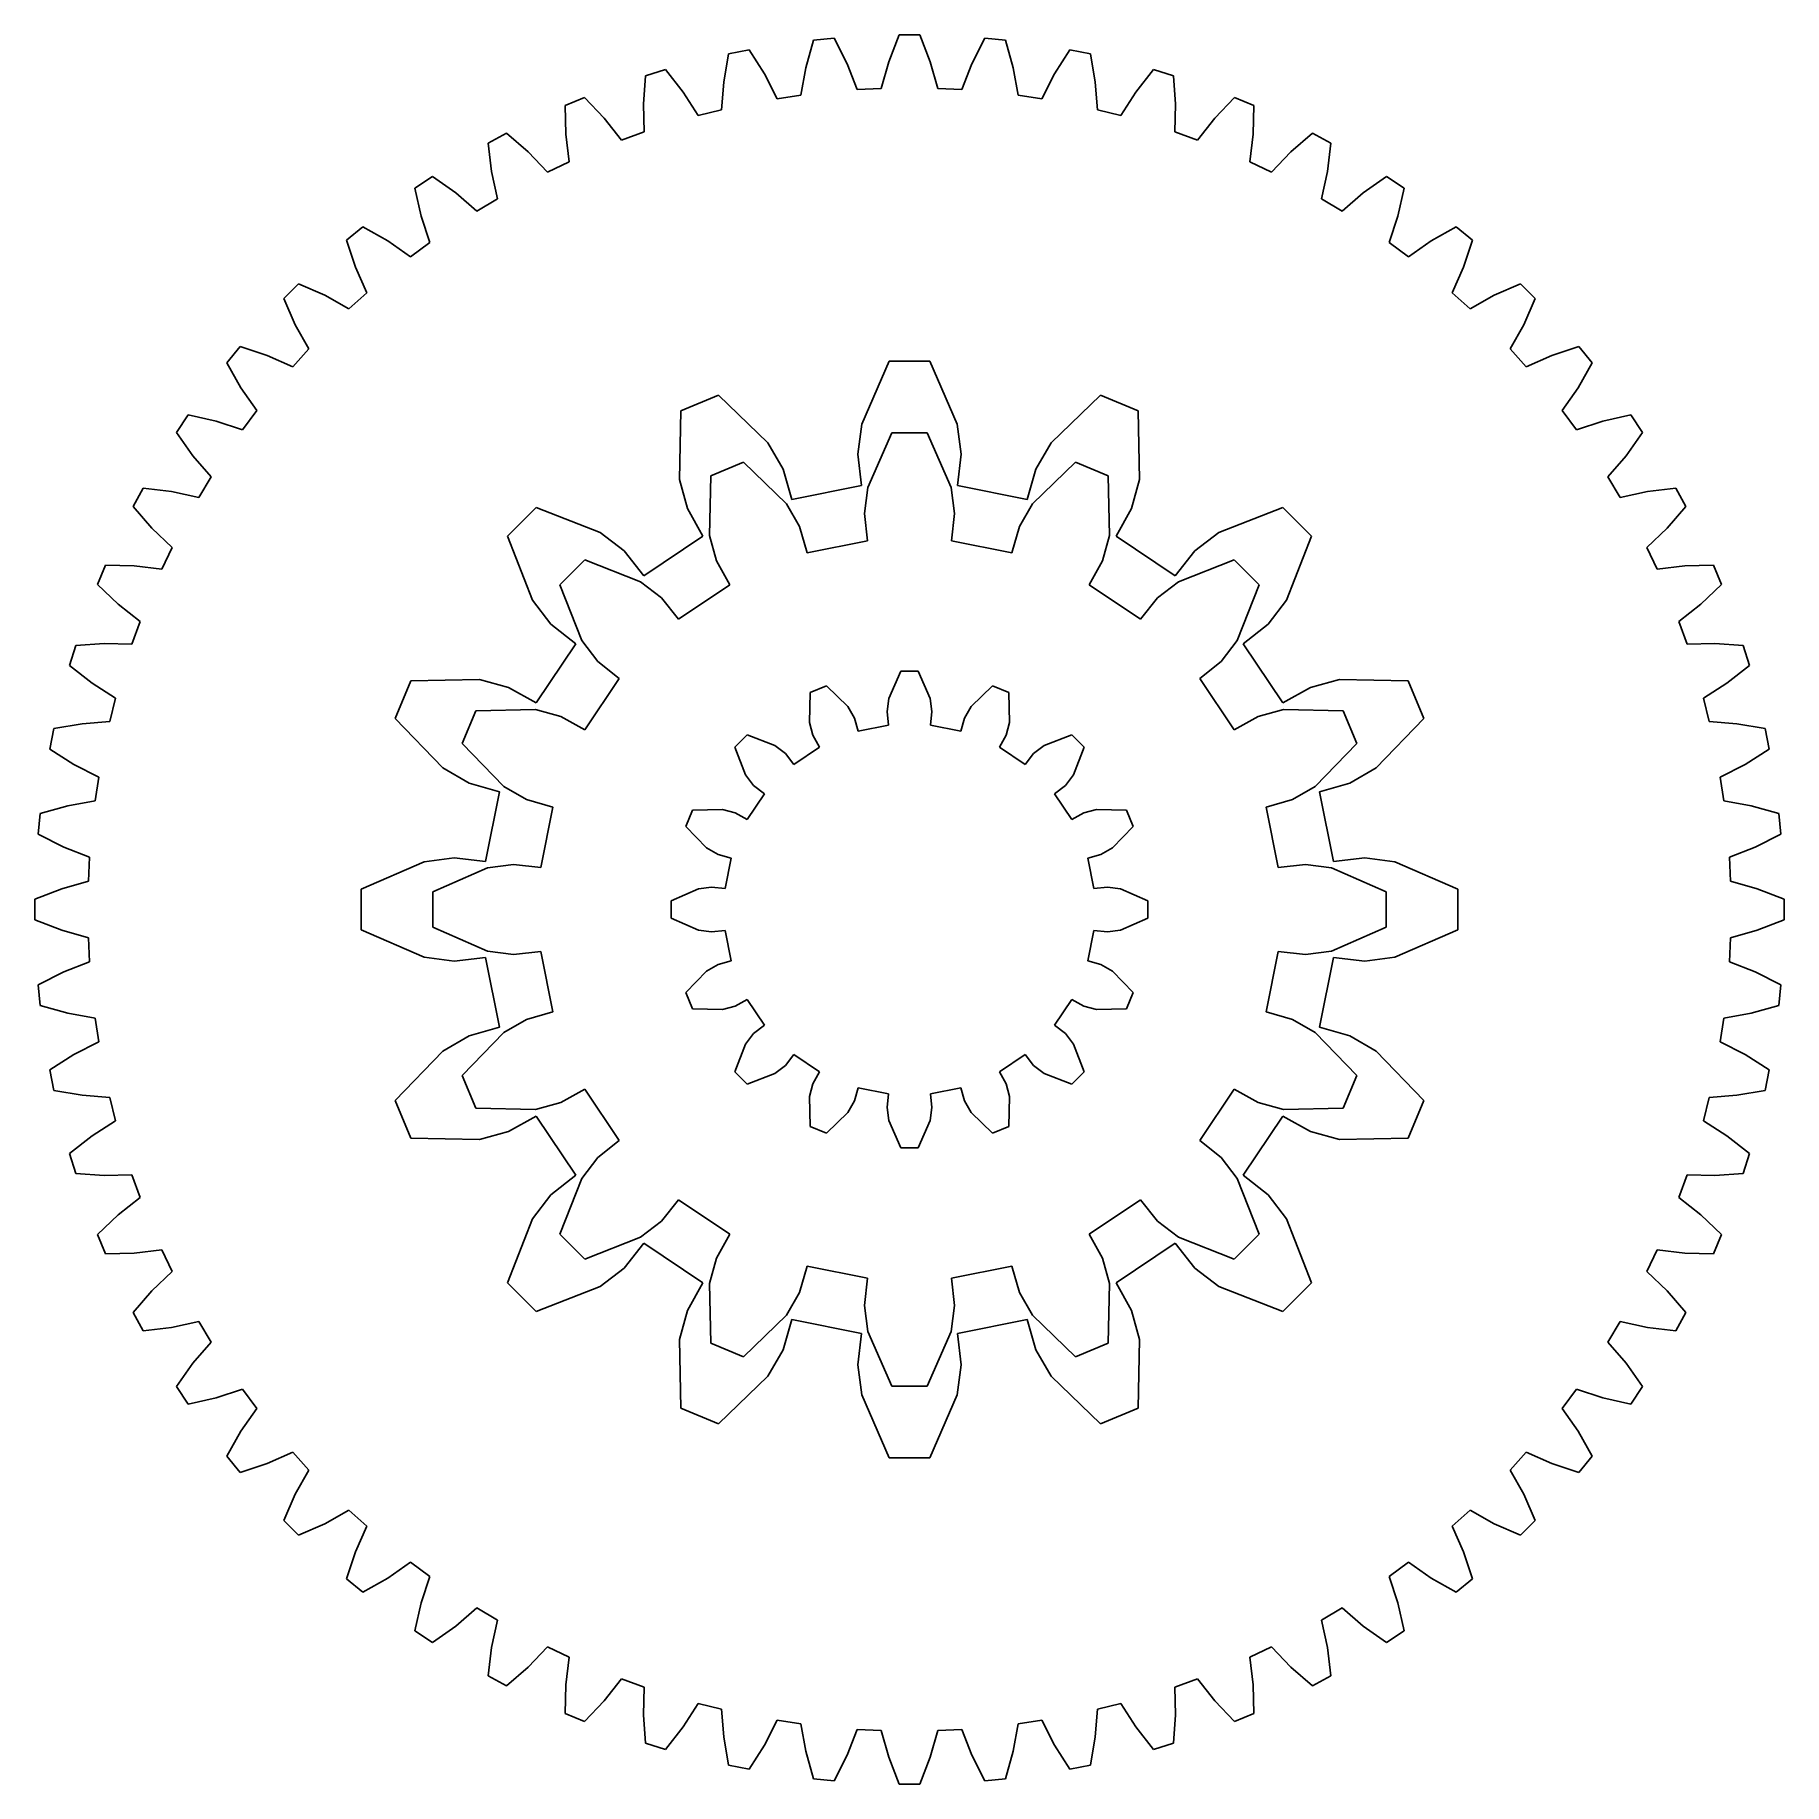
# Model space of a CAD drawing. Header units: metres. Extents: x -29.6 to 29.6, y 267.4 to 326.6.
import ezdxf

# ---------------------------------------------------------------- set-up
doc = ezdxf.new("R2010")
doc.units = ezdxf.units.M

msp = doc.modelspace()

# ---------------------------------------------------------------- linework, layer by layer
at = {"layer": '2', "color": 4}
for p, q in [((-6.130713, 326.004541), (-5.4356, 326.142548)), ((-5.4356, 326.142548), (-4.914618, 325.323821)), ((-3.519029, 325.53069), (-3.258256, 326.465692)), ((-3.258256, 326.465692), (-2.552982, 326.535119)), ((-2.552982, 326.535119), (-2.114691, 325.668979)), ((-0.705556, 325.738123), (-0.354471, 326.64321)), ((-0.354471, 326.64321), (0.354471, 326.64321)), ((0.354471, 326.64321), (0.705556, 325.738123)), ((2.114691, 325.668979), (2.552982, 326.535119)), ((2.552982, 326.535119), (3.258256, 326.465692)), ((3.258256, 326.465692), (3.519029, 325.53069)), ((4.914618, 325.323821), (5.4356, 326.142548)), ((5.4356, 326.142548), (6.130713, 326.004541)), ((-6.298353, 325.048372), (-6.130713, 326.004541)), ((-3.681024, 324.604154), (-3.519029, 325.53069)), ((-2.114691, 325.668979), (-1.775178, 324.791832)), ((-0.95758, 324.83219), (-0.705556, 325.738123)), ((0.705556, 325.738123), (0.95758, 324.83219)), ((1.775178, 324.791832), (2.114691, 325.668979)), ((3.519029, 325.53069), (3.681024, 324.604154)), ((6.130713, 326.004541), (6.298353, 325.048372)), ((-9.017282, 324.295968), (-8.944187, 325.26399)), ((-8.944187, 325.26399), (-8.265724, 325.469448)), ((-8.265724, 325.469448), (-7.667131, 324.705472)), ((-6.368909, 324.110548), (-6.298353, 325.048372)), ((-4.914618, 325.323821), (-4.49072, 324.48421)), ((4.49072, 324.48421), (4.914618, 325.323821)), ((6.298353, 325.048372), (6.368909, 324.110548)), ((7.667131, 324.705472), (8.265724, 325.469448)), ((8.265724, 325.469448), (8.944187, 325.26399)), ((8.944187, 325.26399), (9.017282, 324.295968)), ((-11.6713, 324.251094), (-11.016544, 324.52231)), ((-11.016544, 324.52231), (-10.345984, 323.820705)), ((-7.667131, 324.705472), (-7.1628, 323.911581)), ((-4.49072, 324.48421), (-3.681024, 324.604154)), ((-1.775178, 324.791832), (-0.95758, 324.83219)), ((0.95758, 324.83219), (1.775178, 324.791832)), ((3.681024, 324.604154), (4.49072, 324.48421)), ((7.1628, 323.911581), (7.667131, 324.705472)), ((10.345984, 323.820705), (11.016544, 324.52231)), ((11.016544, 324.52231), (11.6713, 324.251094)), ((-11.649569, 323.280814), (-11.6713, 324.251094)), ((-10.345984, 323.820705), (-9.7663, 323.079872)), ((-8.995551, 323.355603), (-9.017282, 324.295968)), ((-7.1628, 323.911581), (-6.368909, 324.110548)), ((6.368909, 324.110548), (7.1628, 323.911581)), ((9.017282, 324.295968), (8.995551, 323.355603)), ((9.7663, 323.079872), (10.345984, 323.820705)), ((11.6713, 324.251094), (11.649569, 323.280814)), ((-14.286089, 322.976014), (-13.661249, 323.309883)), ((-13.661249, 323.309883), (-12.924931, 322.677423)), ((-11.535551, 322.346941), (-11.649569, 323.280814)), ((-9.7663, 323.079872), (-8.995551, 323.355603)), ((8.995551, 323.355603), (9.7663, 323.079872)), ((11.649569, 323.280814), (11.535551, 322.346941)), ((12.924931, 322.677423), (13.661249, 323.309883)), ((13.661249, 323.309883), (14.286089, 322.976014)), ((-14.169249, 322.012225), (-14.286089, 322.976014)), ((-12.924931, 322.677423), (-12.275538, 321.996985)), ((12.275538, 321.996985), (12.924931, 322.677423)), ((14.286089, 322.976014), (14.169249, 322.012225)), ((-13.964356, 321.094439), (-14.169249, 322.012225)), ((-12.275538, 321.996985), (-11.535551, 322.346941)), ((11.535551, 322.346941), (12.275538, 321.996985)), ((14.169249, 322.012225), (13.964356, 321.094439)), ((-16.763436, 321.450603), (-16.174156, 321.844303)), ((-16.552616, 320.503183), (-16.763436, 321.450603)), ((-16.174156, 321.844303), (-15.379418, 321.286914)), ((15.379418, 321.286914), (16.174156, 321.844303)), ((16.174156, 321.844303), (16.763436, 321.450603)), ((16.763436, 321.450603), (16.552616, 320.503183)), ((-15.379418, 321.286914), (-14.666524, 320.673645)), ((-14.666524, 320.673645), (-13.964356, 321.094439)), ((13.964356, 321.094439), (14.666524, 320.673645)), ((14.666524, 320.673645), (15.379418, 321.286914)), ((-16.258822, 319.609668), (-16.552616, 320.503183)), ((16.552616, 320.503183), (16.258822, 319.609668)), ((-19.079351, 319.689536), (-18.531558, 320.139399)), ((-18.776809, 318.767516), (-19.079351, 319.689536)), ((-18.531558, 320.139399), (-17.68602, 319.662443)), ((-17.68602, 319.662443), (-16.9164, 319.121988)), ((-16.9164, 319.121988), (-16.258822, 319.609668)), ((16.258822, 319.609668), (16.9164, 319.121988)), ((16.9164, 319.121988), (17.68602, 319.662443)), ((17.68602, 319.662443), (18.531558, 320.139399)), ((18.531558, 320.139399), (19.079351, 319.689536)), ((19.079351, 319.689536), (18.776809, 318.767516)), ((-18.396656, 317.907021), (-18.776809, 318.767516)), ((18.776809, 318.767516), (18.396656, 317.907021)), ((-21.21154, 317.710312), (-20.710313, 318.211539)), ((-20.710313, 318.211539), (-19.82216, 317.819814)), ((-19.82216, 317.819814), (-19.003151, 317.357252)), ((-19.003151, 317.357252), (-18.396656, 317.907021)), ((18.396656, 317.907021), (19.003151, 317.357252)), ((19.003151, 317.357252), (19.82216, 317.819814)), ((19.82216, 317.819814), (20.710313, 318.211539)), ((20.710313, 318.211539), (21.21154, 317.710312)), ((-20.819816, 316.822159), (-21.21154, 317.710312)), ((21.21154, 317.710312), (20.819816, 316.822159)), ((-20.357253, 316.00315), (-20.819816, 316.822159)), ((20.819816, 316.822159), (20.357253, 316.00315)), ((-23.1394, 315.531556), (-22.689538, 316.07935)), ((-22.689538, 316.07935), (-21.767518, 315.776808)), ((-20.907022, 315.396654), (-20.357253, 316.00315)), ((20.357253, 316.00315), (20.907022, 315.396654)), ((21.767518, 315.776808), (22.689538, 316.07935)), ((22.689538, 316.07935), (23.1394, 315.531556)), ((-22.662444, 314.686019), (-23.1394, 315.531556)), ((-21.767518, 315.776808), (-20.907022, 315.396654)), ((-1.620238, 313.449885), (-0.687493, 315.582921)), ((-0.687493, 315.582921), (0.687493, 315.582921)), ((0.687493, 315.582921), (1.620238, 313.449885)), ((20.907022, 315.396654), (21.767518, 315.776808)), ((23.1394, 315.531556), (22.662444, 314.686019)), ((-22.121989, 313.916399), (-22.662444, 314.686019)), ((-7.746718, 313.905392), (-6.476153, 314.431454)), ((-6.476153, 314.431454), (-4.798342, 312.817708)), ((4.798342, 312.817708), (6.476153, 314.431454)), ((6.476153, 314.431454), (7.746718, 313.905392)), ((22.662444, 314.686019), (22.121989, 313.916399)), ((-24.844304, 313.174154), (-24.450604, 313.763434)), ((-24.450604, 313.763434), (-23.503184, 313.552614)), ((-22.609669, 313.258821), (-22.121989, 313.916399)), ((-7.791873, 311.577623), (-7.746718, 313.905392)), ((7.746718, 313.905392), (7.791873, 311.577623)), ((22.121989, 313.916399), (22.609669, 313.258821)), ((23.503184, 313.552614), (24.450604, 313.763434)), ((24.450604, 313.763434), (24.844304, 313.174154)), ((-24.286916, 312.379416), (-24.844304, 313.174154)), ((-23.503184, 313.552614), (-22.609669, 313.258821)), ((-1.7526, 312.433321), (-1.620238, 313.449885)), ((-1.408853, 311.30415), (-0.598029, 313.159196)), ((-0.598029, 313.159196), (0.598029, 313.159196)), ((0.598029, 313.159196), (1.408853, 311.30415)), ((1.620238, 313.449885), (1.7526, 312.433321)), ((22.609669, 313.258821), (23.503184, 313.552614)), ((24.844304, 313.174154), (24.286916, 312.379416)), ((-4.798342, 312.817708), (-4.286956, 311.929272)), ((4.286956, 311.929272), (4.798342, 312.817708)), ((-23.673647, 311.666523), (-24.286916, 312.379416)), ((-6.73608, 311.700108), (-5.631462, 312.157872)), ((-5.631462, 312.157872), (-4.172373, 310.754663)), ((-4.286956, 311.929272), (-3.991751, 310.901419)), ((-1.632091, 311.371036), (-1.7526, 312.433321)), ((1.7526, 312.433321), (1.632091, 311.371036)), ((3.991751, 310.901419), (4.286956, 311.929272)), ((4.172373, 310.754663), (5.631462, 312.157872)), ((5.631462, 312.157872), (6.73608, 311.700108)), ((24.286916, 312.379416), (23.673647, 311.666523)), ((-26.309884, 310.661248), (-25.976016, 311.286088)), ((-25.976016, 311.286088), (-25.012227, 311.169248)), ((-24.09444, 310.964354), (-23.673647, 311.666523)), ((-7.525456, 310.58787), (-7.791873, 311.577623)), ((-6.775591, 309.676292), (-6.73608, 311.700108)), ((-3.991751, 310.901419), (-1.632091, 311.371036)), ((-1.524, 310.42023), (-1.408853, 311.30415)), ((1.408853, 311.30415), (1.524, 310.42023)), ((1.632091, 311.371036), (3.991751, 310.901419)), ((6.73608, 311.700108), (6.775591, 309.676292)), ((7.791873, 311.577623), (7.525456, 310.58787)), ((23.673647, 311.666523), (24.09444, 310.964354)), ((25.012227, 311.169248), (25.976016, 311.286088)), ((25.976016, 311.286088), (26.309884, 310.661248)), ((-25.677424, 309.92493), (-26.309884, 310.661248)), ((-25.012227, 311.169248), (-24.09444, 310.964354)), ((-4.172373, 310.754663), (-3.727591, 309.981939)), ((3.727591, 309.981939), (4.172373, 310.754663)), ((24.09444, 310.964354), (25.012227, 311.169248)), ((26.309884, 310.661248), (25.677424, 309.92493)), ((-13.626253, 309.653996), (-12.653998, 310.626252)), ((-12.653998, 310.626252), (-10.486249, 309.777328)), ((-7.007296, 309.652585), (-7.525456, 310.58787)), ((-1.419013, 309.496516), (-1.524, 310.42023)), ((1.524, 310.42023), (1.419013, 309.496516)), ((7.525456, 310.58787), (7.007296, 309.652585)), ((10.486249, 309.777328), (12.653998, 310.626252)), ((12.653998, 310.626252), (13.626253, 309.653996)), ((-24.996987, 309.275536), (-25.677424, 309.92493)), ((-12.777329, 307.486248), (-13.626253, 309.653996)), ((-10.486249, 309.777328), (-9.673731, 309.152488)), ((-9.007687, 308.315699), (-7.007296, 309.652585)), ((-6.543887, 308.815514), (-6.775591, 309.676292)), ((-3.727591, 309.981939), (-3.471051, 309.088423)), ((-3.471051, 309.088423), (-1.419013, 309.496516)), ((1.419013, 309.496516), (3.471051, 309.088423)), ((3.471051, 309.088423), (3.727591, 309.981939)), ((6.775591, 309.676292), (6.543887, 308.815514)), ((7.007296, 309.652585), (9.007687, 308.315699)), ((9.673731, 309.152488), (10.486249, 309.777328)), ((13.626253, 309.653996), (12.777329, 307.486248)), ((25.677424, 309.92493), (24.996987, 309.275536)), ((-25.346942, 308.53555), (-24.996987, 309.275536)), ((-9.673731, 309.152488), (-9.007687, 308.315699)), ((9.007687, 308.315699), (9.673731, 309.152488)), ((24.996987, 309.275536), (25.346942, 308.53555)), ((-27.522311, 308.016543), (-27.251096, 308.671299)), ((-27.251096, 308.671299), (-26.280816, 308.649568)), ((-26.280816, 308.649568), (-25.346942, 308.53555)), ((-11.8491, 308.003561), (-11.003562, 308.849099)), ((-11.003562, 308.849099), (-9.118318, 308.110805)), ((-6.093178, 308.00215), (-6.543887, 308.815514)), ((6.543887, 308.815514), (6.093178, 308.00215)), ((9.118318, 308.110805), (11.003562, 308.849099)), ((11.003562, 308.849099), (11.8491, 308.003561)), ((25.346942, 308.53555), (26.280816, 308.649568)), ((26.280816, 308.649568), (27.251096, 308.671299)), ((27.251096, 308.671299), (27.522311, 308.016543)), ((-26.820707, 307.345983), (-27.522311, 308.016543)), ((-11.110807, 306.118316), (-11.8491, 308.003561)), ((-9.118318, 308.110805), (-8.411916, 307.567245)), ((-7.832796, 306.839676), (-6.093178, 308.00215)), ((6.093178, 308.00215), (7.832796, 306.839676)), ((8.411916, 307.567245), (9.118318, 308.110805)), ((11.8491, 308.003561), (11.110807, 306.118316)), ((27.522311, 308.016543), (26.820707, 307.345983)), ((-26.079873, 306.766299), (-26.820707, 307.345983)), ((-12.152489, 306.67373), (-12.777329, 307.486248)), ((-8.411916, 307.567245), (-7.832796, 306.839676)), ((7.832796, 306.839676), (8.411916, 307.567245)), ((12.777329, 307.486248), (12.152489, 306.67373)), ((26.820707, 307.345983), (26.079873, 306.766299)), ((-26.355604, 305.99555), (-26.079873, 306.766299)), ((-11.3157, 306.007685), (-12.152489, 306.67373)), ((12.152489, 306.67373), (11.3157, 306.007685)), ((26.079873, 306.766299), (26.355604, 305.99555)), ((-28.469449, 305.265723), (-28.263991, 305.944185)), ((-28.263991, 305.944185), (-27.295969, 306.017281)), ((-27.295969, 306.017281), (-26.355604, 305.99555)), ((-12.652587, 304.007294), (-11.3157, 306.007685)), ((-10.567247, 305.411914), (-11.110807, 306.118316)), ((11.110807, 306.118316), (10.567247, 305.411914)), ((11.3157, 306.007685), (12.652587, 304.007294)), ((26.355604, 305.99555), (27.295969, 306.017281)), ((27.295969, 306.017281), (28.263991, 305.944185)), ((28.263991, 305.944185), (28.469449, 305.265723)), ((-9.839678, 304.832794), (-10.567247, 305.411914)), ((10.567247, 305.411914), (9.839678, 304.832794)), ((-27.705473, 304.66713), (-28.469449, 305.265723)), ((-17.431456, 303.476152), (-16.905393, 304.746716)), ((-16.905393, 304.746716), (-14.577624, 304.791872)), ((-14.577624, 304.791872), (-13.587871, 304.525454)), ((-11.002151, 303.093176), (-9.839678, 304.832794)), ((-0.704427, 304.152074), (-0.298873, 305.079456)), ((-0.298873, 305.079456), (0.298873, 305.079456)), ((0.298873, 305.079456), (0.704427, 304.152074)), ((9.839678, 304.832794), (11.002151, 303.093176)), ((13.587871, 304.525454), (14.577624, 304.791872)), ((14.577624, 304.791872), (16.905393, 304.746716)), ((16.905393, 304.746716), (17.431456, 303.476152)), ((28.469449, 305.265723), (27.705473, 304.66713)), ((-26.911582, 304.162799), (-27.705473, 304.66713)), ((-27.110549, 303.368908), (-26.911582, 304.162799)), ((-13.587871, 304.525454), (-12.652587, 304.007294)), ((-3.387796, 303.338145), (-3.36804, 304.350194)), ((-3.36804, 304.350194), (-2.815731, 304.578794)), ((-2.815731, 304.578794), (-2.086187, 303.87719)), ((-0.762, 303.710114), (-0.704427, 304.152074)), ((0.704427, 304.152074), (0.762, 303.710114)), ((2.086187, 303.87719), (2.815731, 304.578794)), ((2.815731, 304.578794), (3.36804, 304.350194)), ((3.36804, 304.350194), (3.387796, 303.338145)), ((12.652587, 304.007294), (13.587871, 304.525454)), ((27.705473, 304.66713), (26.911582, 304.162799)), ((26.911582, 304.162799), (27.110549, 303.368908)), ((-15.157873, 302.631461), (-14.700109, 303.736079)), ((-14.700109, 303.736079), (-12.676293, 303.77559)), ((-12.676293, 303.77559), (-11.815516, 303.543885)), ((-2.086187, 303.87719), (-1.863796, 303.49111)), ((-0.709507, 303.248116), (-0.762, 303.710114)), ((0.762, 303.710114), (0.709507, 303.248116)), ((1.863796, 303.49111), (2.086187, 303.87719)), ((11.815516, 303.543885), (12.676293, 303.77559)), ((12.676293, 303.77559), (14.700109, 303.736079)), ((14.700109, 303.736079), (15.157873, 302.631461)), ((-29.142549, 302.435599), (-29.004542, 303.130712)), ((-29.004542, 303.130712), (-28.048373, 303.298352)), ((-28.048373, 303.298352), (-27.110549, 303.368908)), ((-15.817709, 301.798341), (-17.431456, 303.476152)), ((-11.815516, 303.543885), (-11.002151, 303.093176)), ((-3.271802, 302.907756), (-3.387796, 303.338145)), ((-1.863796, 303.49111), (-1.735667, 303.04407)), ((-1.735667, 303.04407), (-0.709507, 303.248116)), ((0.709507, 303.248116), (1.735667, 303.04407)), ((1.735667, 303.04407), (1.863796, 303.49111)), ((3.387796, 303.338145), (3.271802, 302.907756)), ((11.002151, 303.093176), (11.815516, 303.543885)), ((17.431456, 303.476152), (15.817709, 301.798341)), ((27.110549, 303.368908), (28.048373, 303.298352)), ((28.048373, 303.298352), (29.004542, 303.130712)), ((29.004542, 303.130712), (29.142549, 302.435599)), ((-28.323822, 301.914616), (-29.142549, 302.435599)), ((-13.754664, 301.172372), (-15.157873, 302.631461)), ((-5.924409, 302.501639), (-5.50164, 302.924408)), ((-5.555544, 301.559299), (-5.924409, 302.501639)), ((-5.50164, 302.924408), (-4.5593, 302.555543)), ((-4.5593, 302.555543), (-4.205958, 302.283763)), ((-3.916398, 301.919979), (-3.046589, 302.501074)), ((-3.046589, 302.501074), (-3.271802, 302.907756)), ((3.271802, 302.907756), (3.046589, 302.501074)), ((3.046589, 302.501074), (3.916398, 301.919979)), ((4.205958, 302.283763), (4.5593, 302.555543)), ((4.5593, 302.555543), (5.50164, 302.924408)), ((5.50164, 302.924408), (5.924409, 302.501639)), ((5.924409, 302.501639), (5.555544, 301.559299)), ((15.157873, 302.631461), (13.754664, 301.172372)), ((29.142549, 302.435599), (28.323822, 301.914616)), ((-27.484211, 301.490719), (-28.323822, 301.914616)), ((-14.929273, 301.286954), (-15.817709, 301.798341)), ((-4.205958, 302.283763), (-3.916398, 301.919979)), ((3.916398, 301.919979), (4.205958, 302.283763)), ((15.817709, 301.798341), (14.929273, 301.286954)), ((28.323822, 301.914616), (27.484211, 301.490719)), ((-27.604156, 300.681023), (-27.484211, 301.490719)), ((-13.90142, 300.99175), (-14.929273, 301.286954)), ((-5.283764, 301.205956), (-5.555544, 301.559299)), ((-4.91998, 300.916396), (-5.283764, 301.205956)), ((5.283764, 301.205956), (4.91998, 300.916396)), ((5.555544, 301.559299), (5.283764, 301.205956)), ((14.929273, 301.286954), (13.90142, 300.99175)), ((27.484211, 301.490719), (27.604156, 300.681023)), ((-28.530691, 300.519028), (-27.604156, 300.681023)), ((-14.371038, 298.63209), (-13.90142, 300.99175)), ((-12.98194, 300.72759), (-13.754664, 301.172372)), ((-12.088424, 300.47105), (-12.98194, 300.72759)), ((-5.501076, 300.046588), (-4.91998, 300.916396)), ((4.91998, 300.916396), (5.501076, 300.046588)), ((12.98194, 300.72759), (12.088424, 300.47105)), ((13.754664, 301.172372), (12.98194, 300.72759)), ((13.90142, 300.99175), (14.371038, 298.63209)), ((27.604156, 300.681023), (28.530691, 300.519028)), ((-29.53512, 299.552981), (-29.465693, 300.258254)), ((-29.465693, 300.258254), (-28.530691, 300.519028)), ((-12.496518, 298.419012), (-12.088424, 300.47105)), ((-7.578796, 299.81573), (-7.350196, 300.368039)), ((-7.350196, 300.368039), (-6.338147, 300.387794)), ((-6.338147, 300.387794), (-5.907758, 300.271801)), ((-5.907758, 300.271801), (-5.501076, 300.046588)), ((5.501076, 300.046588), (5.907758, 300.271801)), ((5.907758, 300.271801), (6.338147, 300.387794)), ((6.338147, 300.387794), (7.350196, 300.368039)), ((7.350196, 300.368039), (7.578796, 299.81573)), ((12.088424, 300.47105), (12.496518, 298.419012)), ((28.530691, 300.519028), (29.465693, 300.258254)), ((29.465693, 300.258254), (29.53512, 299.552981)), ((-28.66898, 299.11469), (-29.53512, 299.552981)), ((-6.877191, 299.086185), (-7.578796, 299.81573)), ((7.578796, 299.81573), (6.877191, 299.086185)), ((29.53512, 299.552981), (28.66898, 299.11469)), ((-27.791833, 298.775176), (-28.66898, 299.11469)), ((-6.491111, 298.863794), (-6.877191, 299.086185)), ((-6.044071, 298.735665), (-6.491111, 298.863794)), ((6.491111, 298.863794), (6.044071, 298.735665)), ((6.877191, 299.086185), (6.491111, 298.863794)), ((28.66898, 299.11469), (27.791833, 298.775176)), ((-27.832191, 297.957579), (-27.791833, 298.775176)), ((-18.582922, 297.687492), (-16.449887, 298.620236)), ((-16.449887, 298.620236), (-15.433322, 298.752599)), ((-16.159198, 297.598028), (-14.304151, 298.408852)), ((-15.433322, 298.752599), (-14.371038, 298.63209)), ((-14.304151, 298.408852), (-13.420231, 298.523999)), ((-13.420231, 298.523999), (-12.496518, 298.419012)), ((-6.248118, 297.709505), (-6.044071, 298.735665)), ((6.044071, 298.735665), (6.248118, 297.709505)), ((12.496518, 298.419012), (13.420231, 298.523999)), ((12.496518, 298.419012), (12.496518, 298.419012)), ((13.420231, 298.523999), (14.304151, 298.408852)), ((14.304151, 298.408852), (16.159198, 297.598028)), ((14.371038, 298.63209), (15.433322, 298.752599)), ((14.371038, 298.63209), (14.371038, 298.63209)), ((15.433322, 298.752599), (16.449887, 298.620236)), ((16.449887, 298.620236), (18.582922, 297.687492)), ((27.791833, 298.775176), (27.832191, 297.957579)), ((-29.643211, 297.35447), (-28.738124, 297.705554)), ((-28.738124, 297.705554), (-27.832191, 297.957579)), ((-18.582922, 296.312505), (-18.582922, 297.687492)), ((-8.079458, 297.298872), (-7.152076, 297.704425)), ((-7.152076, 297.704425), (-6.710116, 297.761999)), ((-6.710116, 297.761999), (-6.248118, 297.709505)), ((6.248118, 297.709505), (6.710116, 297.761999)), ((6.248118, 297.709505), (6.248118, 297.709505)), ((6.710116, 297.761999), (7.152076, 297.704425)), ((7.152076, 297.704425), (8.079458, 297.298872)), ((18.582922, 297.687492), (18.582922, 296.312505)), ((27.832191, 297.957579), (28.738124, 297.705554)), ((27.832191, 297.957579), (27.832191, 297.957579)), ((28.738124, 297.705554), (29.643211, 297.35447)), ((-29.643211, 296.645528), (-29.643211, 297.35447)), ((-16.159198, 296.40197), (-16.159198, 297.598028)), ((-8.079458, 296.701125), (-8.079458, 297.298872)), ((8.079458, 297.298872), (8.079458, 296.701125)), ((16.159198, 297.598028), (16.159198, 296.40197)), ((29.643211, 297.35447), (29.643211, 296.645528)), ((-28.738124, 296.294443), (-29.643211, 296.645528)), ((-7.152076, 296.295572), (-8.079458, 296.701125)), ((8.079458, 296.701125), (7.152076, 296.295572)), ((29.643211, 296.645528), (28.738124, 296.294443)), ((-27.832191, 296.042419), (-28.738124, 296.294443)), ((-27.791833, 295.224821), (-27.832191, 296.042419)), ((-16.449887, 295.379761), (-18.582922, 296.312505)), ((-14.304151, 295.591145), (-16.159198, 296.40197)), ((-6.710116, 296.237999), (-7.152076, 296.295572)), ((-6.248118, 296.290492), (-6.710116, 296.237999)), ((-6.044071, 295.264332), (-6.248118, 296.290492)), ((6.248118, 296.290492), (6.044071, 295.264332)), ((6.710116, 296.237999), (6.248118, 296.290492)), ((7.152076, 296.295572), (6.710116, 296.237999)), ((16.159198, 296.40197), (14.304151, 295.591145)), ((18.582922, 296.312505), (16.449887, 295.379761)), ((27.832191, 296.042419), (27.791833, 295.224821)), ((28.738124, 296.294443), (27.832191, 296.042419)), ((-15.433322, 295.247399), (-16.449887, 295.379761)), ((-14.371038, 295.367908), (-15.433322, 295.247399)), ((-13.90142, 293.008248), (-14.371038, 295.367908)), ((-13.420231, 295.475999), (-14.304151, 295.591145)), ((-12.496518, 295.580985), (-13.420231, 295.475999)), ((-12.088424, 293.528948), (-12.496518, 295.580985)), ((-6.491111, 295.136203), (-6.044071, 295.264332)), ((6.044071, 295.264332), (6.491111, 295.136203)), ((12.496518, 295.580985), (12.088424, 293.528948)), ((13.420231, 295.475999), (12.496518, 295.580985)), ((14.304151, 295.591145), (13.420231, 295.475999)), ((14.371038, 295.367908), (13.90142, 293.008248)), ((15.433322, 295.247399), (14.371038, 295.367908)), ((16.449887, 295.379761), (15.433322, 295.247399)), ((-29.53512, 294.447016), (-28.66898, 294.885308)), ((-28.66898, 294.885308), (-27.791833, 295.224821)), ((-7.578796, 294.184268), (-6.877191, 294.913812)), ((-6.877191, 294.913812), (-6.491111, 295.136203)), ((6.491111, 295.136203), (6.877191, 294.913812)), ((6.877191, 294.913812), (7.578796, 294.184268)), ((27.791833, 295.224821), (28.66898, 294.885308)), ((28.66898, 294.885308), (29.53512, 294.447016)), ((-29.465693, 293.741743), (-29.53512, 294.447016)), ((-7.350196, 293.631959), (-7.578796, 294.184268)), ((7.578796, 294.184268), (7.350196, 293.631959)), ((29.53512, 294.447016), (29.465693, 293.741743)), ((-28.530691, 293.48097), (-29.465693, 293.741743)), ((-27.604156, 293.318974), (-28.530691, 293.48097)), ((-12.98194, 293.272408), (-12.088424, 293.528948)), ((-6.338147, 293.612203), (-7.350196, 293.631959)), ((-5.907758, 293.728196), (-6.338147, 293.612203)), ((-5.501076, 293.95341), (-5.907758, 293.728196)), ((-4.91998, 293.083601), (-5.501076, 293.95341)), ((5.501076, 293.95341), (4.91998, 293.083601)), ((5.907758, 293.728196), (5.501076, 293.95341)), ((6.338147, 293.612203), (5.907758, 293.728196)), ((7.350196, 293.631959), (6.338147, 293.612203)), ((12.088424, 293.528948), (12.98194, 293.272408)), ((28.530691, 293.48097), (27.604156, 293.318974)), ((29.465693, 293.741743), (28.530691, 293.48097)), ((-27.484211, 292.509279), (-27.604156, 293.318974)), ((-14.929273, 292.713043), (-13.90142, 293.008248)), ((-13.754664, 292.827625), (-12.98194, 293.272408)), ((-5.283764, 292.794041), (-4.91998, 293.083601)), ((4.91998, 293.083601), (5.283764, 292.794041)), ((12.98194, 293.272408), (13.754664, 292.827625)), ((13.90142, 293.008248), (14.929273, 292.713043)), ((27.604156, 293.318974), (27.484211, 292.509279)), ((-28.323822, 292.085381), (-27.484211, 292.509279)), ((-15.817709, 292.201656), (-14.929273, 292.713043)), ((-15.157873, 291.368536), (-13.754664, 292.827625)), ((-5.924409, 291.498359), (-5.555544, 292.440699)), ((-5.555544, 292.440699), (-5.283764, 292.794041)), ((5.283764, 292.794041), (5.555544, 292.440699)), ((5.555544, 292.440699), (5.924409, 291.498359)), ((13.754664, 292.827625), (15.157873, 291.368536)), ((14.929273, 292.713043), (15.817709, 292.201656)), ((27.484211, 292.509279), (28.323822, 292.085381)), ((-29.142549, 291.564399), (-28.323822, 292.085381)), ((-17.431456, 290.523845), (-15.817709, 292.201656)), ((-4.205958, 291.716234), (-4.5593, 291.444454)), ((-3.916398, 292.080019), (-4.205958, 291.716234)), ((-3.046589, 291.498923), (-3.916398, 292.080019)), ((3.916398, 292.080019), (3.046589, 291.498923)), ((4.205958, 291.716234), (3.916398, 292.080019)), ((4.5593, 291.444454), (4.205958, 291.716234)), ((15.817709, 292.201656), (17.431456, 290.523845)), ((28.323822, 292.085381), (29.142549, 291.564399)), ((-29.004542, 290.869285), (-29.142549, 291.564399)), ((-14.700109, 290.263919), (-15.157873, 291.368536)), ((-5.50164, 291.07559), (-5.924409, 291.498359)), ((-4.5593, 291.444454), (-5.50164, 291.07559)), ((-3.271802, 291.092241), (-3.046589, 291.498923)), ((3.046589, 291.498923), (3.271802, 291.092241)), ((5.50164, 291.07559), (4.5593, 291.444454)), ((5.924409, 291.498359), (5.50164, 291.07559)), ((15.157873, 291.368536), (14.700109, 290.263919)), ((29.142549, 291.564399), (29.004542, 290.869285)), ((-28.048373, 290.701645), (-29.004542, 290.869285)), ((-27.110549, 290.63109), (-28.048373, 290.701645)), ((-26.911582, 289.837199), (-27.110549, 290.63109)), ((-16.905393, 289.253281), (-17.431456, 290.523845)), ((-11.002151, 290.906821), (-11.815516, 290.456112)), ((-9.839678, 289.167203), (-11.002151, 290.906821)), ((-3.387796, 290.661852), (-3.271802, 291.092241)), ((-3.36804, 289.649803), (-3.387796, 290.661852)), ((-1.863796, 290.508888), (-2.086187, 290.122808)), ((-1.735667, 290.955928), (-1.863796, 290.508888)), ((-0.709507, 290.751881), (-1.735667, 290.955928)), ((-0.762, 290.289883), (-0.709507, 290.751881)), ((1.735667, 290.955928), (0.709507, 290.751881)), ((0.709507, 290.751881), (0.762, 290.289883)), ((1.863796, 290.508888), (1.735667, 290.955928)), ((2.086187, 290.122808), (1.863796, 290.508888)), ((3.271802, 291.092241), (3.387796, 290.661852)), ((3.387796, 290.661852), (3.36804, 289.649803)), ((11.002151, 290.906821), (9.839678, 289.167203)), ((11.815516, 290.456112), (11.002151, 290.906821)), ((17.431456, 290.523845), (16.905393, 289.253281)), ((27.110549, 290.63109), (26.911582, 289.837199)), ((28.048373, 290.701645), (27.110549, 290.63109)), ((29.004542, 290.869285), (28.048373, 290.701645)), ((-12.676293, 290.224408), (-14.700109, 290.263919)), ((-12.652587, 289.992703), (-13.587871, 289.474543)), ((-11.815516, 290.456112), (-12.676293, 290.224408)), ((-11.3157, 287.992312), (-12.652587, 289.992703)), ((-2.086187, 290.122808), (-2.815731, 289.421203)), ((-0.704427, 289.847923), (-0.762, 290.289883)), ((0.762, 290.289883), (0.704427, 289.847923)), ((2.815731, 289.421203), (2.086187, 290.122808)), ((12.652587, 289.992703), (11.3157, 287.992312)), ((12.676293, 290.224408), (11.815516, 290.456112)), ((13.587871, 289.474543), (12.652587, 289.992703)), ((14.700109, 290.263919), (12.676293, 290.224408)), ((-28.469449, 288.734274), (-27.705473, 289.332868)), ((-27.705473, 289.332868), (-26.911582, 289.837199)), ((-13.587871, 289.474543), (-14.577624, 289.208125)), ((-2.815731, 289.421203), (-3.36804, 289.649803)), ((-0.298873, 288.920541), (-0.704427, 289.847923)), ((0.704427, 289.847923), (0.298873, 288.920541)), ((3.36804, 289.649803), (2.815731, 289.421203)), ((14.577624, 289.208125), (13.587871, 289.474543)), ((26.911582, 289.837199), (27.705473, 289.332868)), ((27.705473, 289.332868), (28.469449, 288.734274)), ((-28.263991, 288.055812), (-28.469449, 288.734274)), ((-14.577624, 289.208125), (-16.905393, 289.253281)), ((-10.567247, 288.588083), (-9.839678, 289.167203)), ((0.298873, 288.920541), (-0.298873, 288.920541)), ((9.839678, 289.167203), (10.567247, 288.588083)), ((16.905393, 289.253281), (14.577624, 289.208125)), ((28.469449, 288.734274), (28.263991, 288.055812)), ((-11.110807, 287.881681), (-10.567247, 288.588083)), ((10.567247, 288.588083), (11.110807, 287.881681)), ((-27.295969, 287.982716), (-28.263991, 288.055812)), ((-26.355604, 288.004448), (-27.295969, 287.982716)), ((-26.079873, 287.233699), (-26.355604, 288.004448)), ((-12.152489, 287.326268), (-11.3157, 287.992312)), ((-11.8491, 285.996436), (-11.110807, 287.881681)), ((11.110807, 287.881681), (11.8491, 285.996436)), ((11.3157, 287.992312), (12.152489, 287.326268)), ((26.355604, 288.004448), (26.079873, 287.233699)), ((27.295969, 287.982716), (26.355604, 288.004448)), ((28.263991, 288.055812), (27.295969, 287.982716)), ((-26.820707, 286.654014), (-26.079873, 287.233699)), ((-12.777329, 286.51375), (-12.152489, 287.326268)), ((-7.832796, 287.160321), (-8.411916, 286.432752)), ((-6.093178, 285.997848), (-7.832796, 287.160321)), ((7.832796, 287.160321), (6.093178, 285.997848)), ((8.411916, 286.432752), (7.832796, 287.160321)), ((12.152489, 287.326268), (12.777329, 286.51375)), ((26.079873, 287.233699), (26.820707, 286.654014)), ((-27.522311, 285.983454), (-26.820707, 286.654014)), ((-13.626253, 284.346001), (-12.777329, 286.51375)), ((-8.411916, 286.432752), (-9.118318, 285.889192)), ((9.118318, 285.889192), (8.411916, 286.432752)), ((12.777329, 286.51375), (13.626253, 284.346001)), ((26.820707, 286.654014), (27.522311, 285.983454)), ((-27.251096, 285.328699), (-27.522311, 285.983454)), ((-11.003562, 285.150899), (-11.8491, 285.996436)), ((-9.118318, 285.889192), (-11.003562, 285.150899)), ((-6.543887, 285.184483), (-6.093178, 285.997848)), ((6.093178, 285.997848), (6.543887, 285.184483)), ((11.003562, 285.150899), (9.118318, 285.889192)), ((11.8491, 285.996436), (11.003562, 285.150899)), ((27.522311, 285.983454), (27.251096, 285.328699)), ((-26.280816, 285.35043), (-27.251096, 285.328699)), ((-25.346942, 285.464448), (-26.280816, 285.35043)), ((-24.996987, 284.724461), (-25.346942, 285.464448)), ((-9.007687, 285.684299), (-9.673731, 284.84751)), ((-7.007296, 284.347412), (-9.007687, 285.684299)), ((-6.775591, 284.323705), (-6.543887, 285.184483)), ((6.543887, 285.184483), (6.775591, 284.323705)), ((9.007687, 285.684299), (7.007296, 284.347412)), ((9.673731, 284.84751), (9.007687, 285.684299)), ((25.346942, 285.464448), (24.996987, 284.724461)), ((26.280816, 285.35043), (25.346942, 285.464448)), ((27.251096, 285.328699), (26.280816, 285.35043)), ((-25.677424, 284.075068), (-24.996987, 284.724461)), ((-9.673731, 284.84751), (-10.486249, 284.22267)), ((-3.471051, 284.911574), (-3.727591, 284.018059)), ((-1.419013, 284.503481), (-3.471051, 284.911574)), ((3.471051, 284.911574), (1.419013, 284.503481)), ((3.727591, 284.018059), (3.471051, 284.911574)), ((10.486249, 284.22267), (9.673731, 284.84751)), ((24.996987, 284.724461), (25.677424, 284.075068)), ((-26.309884, 283.33875), (-25.677424, 284.075068)), ((-12.653998, 283.373745), (-13.626253, 284.346001)), ((-10.486249, 284.22267), (-12.653998, 283.373745)), ((-7.525456, 283.412128), (-7.007296, 284.347412)), ((-6.73608, 282.29989), (-6.775591, 284.323705)), ((-3.727591, 284.018059), (-4.172373, 283.245334)), ((-1.524, 283.579768), (-1.419013, 284.503481)), ((1.419013, 284.503481), (1.524, 283.579768)), ((4.172373, 283.245334), (3.727591, 284.018059)), ((6.775591, 284.323705), (6.73608, 282.29989)), ((7.007296, 284.347412), (7.525456, 283.412128)), ((12.653998, 283.373745), (10.486249, 284.22267)), ((13.626253, 284.346001), (12.653998, 283.373745)), ((25.677424, 284.075068), (26.309884, 283.33875)), ((-7.791873, 282.422374), (-7.525456, 283.412128)), ((-1.408853, 282.695848), (-1.524, 283.579768)), ((1.524, 283.579768), (1.408853, 282.695848)), ((7.525456, 283.412128), (7.791873, 282.422374)), ((-25.976016, 282.71391), (-26.309884, 283.33875)), ((-25.012227, 282.83075), (-25.976016, 282.71391)), ((-24.09444, 283.035643), (-25.012227, 282.83075)), ((-23.673647, 282.333474), (-24.09444, 283.035643)), ((-4.172373, 283.245334), (-5.631462, 281.842125)), ((-3.991751, 283.098579), (-4.286956, 282.070725)), ((-1.632091, 282.628961), (-3.991751, 283.098579)), ((3.991751, 283.098579), (1.632091, 282.628961)), ((4.286956, 282.070725), (3.991751, 283.098579)), ((5.631462, 281.842125), (4.172373, 283.245334)), ((24.09444, 283.035643), (23.673647, 282.333474)), ((25.012227, 282.83075), (24.09444, 283.035643)), ((25.976016, 282.71391), (25.012227, 282.83075)), ((26.309884, 283.33875), (25.976016, 282.71391)), ((-24.286916, 281.620581), (-23.673647, 282.333474)), ((-7.746718, 280.094605), (-7.791873, 282.422374)), ((-5.631462, 281.842125), (-6.73608, 282.29989)), ((-1.7526, 281.566676), (-1.632091, 282.628961)), ((-0.598029, 280.840801), (-1.408853, 282.695848)), ((1.408853, 282.695848), (0.598029, 280.840801)), ((1.632091, 282.628961), (1.7526, 281.566676)), ((6.73608, 282.29989), (5.631462, 281.842125)), ((7.791873, 282.422374), (7.746718, 280.094605)), ((23.673647, 282.333474), (24.286916, 281.620581)), ((-24.844304, 280.825843), (-24.286916, 281.620581)), ((-4.286956, 282.070725), (-4.798342, 281.18229)), ((4.798342, 281.18229), (4.286956, 282.070725)), ((24.286916, 281.620581), (24.844304, 280.825843)), ((-4.798342, 281.18229), (-6.476153, 279.568543)), ((-1.620238, 280.550112), (-1.7526, 281.566676)), ((1.7526, 281.566676), (1.620238, 280.550112)), ((6.476153, 279.568543), (4.798342, 281.18229)), ((-24.450604, 280.236563), (-24.844304, 280.825843)), ((-23.503184, 280.447383), (-24.450604, 280.236563)), ((-22.609669, 280.741176), (-23.503184, 280.447383)), ((-22.121989, 280.083599), (-22.609669, 280.741176)), ((-0.687493, 278.417076), (-1.620238, 280.550112)), ((0.598029, 280.840801), (-0.598029, 280.840801)), ((1.620238, 280.550112), (0.687493, 278.417076)), ((22.609669, 280.741176), (22.121989, 280.083599)), ((23.503184, 280.447383), (22.609669, 280.741176)), ((24.450604, 280.236563), (23.503184, 280.447383)), ((24.844304, 280.825843), (24.450604, 280.236563)), ((-22.662444, 279.313979), (-22.121989, 280.083599)), ((-6.476153, 279.568543), (-7.746718, 280.094605)), ((7.746718, 280.094605), (6.476153, 279.568543)), ((22.121989, 280.083599), (22.662444, 279.313979)), ((-23.1394, 278.468441), (-22.662444, 279.313979)), ((22.662444, 279.313979), (23.1394, 278.468441)), ((-22.689538, 277.920648), (-23.1394, 278.468441)), ((-21.767518, 278.22319), (-22.689538, 277.920648)), ((-20.907022, 278.603343), (-21.767518, 278.22319)), ((-20.357253, 277.996848), (-20.907022, 278.603343)), ((0.687493, 278.417076), (-0.687493, 278.417076)), ((20.907022, 278.603343), (20.357253, 277.996848)), ((21.767518, 278.22319), (20.907022, 278.603343)), ((22.689538, 277.920648), (21.767518, 278.22319)), ((23.1394, 278.468441), (22.689538, 277.920648)), ((-20.819816, 277.177839), (-20.357253, 277.996848)), ((20.357253, 277.996848), (20.819816, 277.177839)), ((-21.21154, 276.289685), (-20.819816, 277.177839)), ((20.819816, 277.177839), (21.21154, 276.289685)), ((-20.710313, 275.788459), (-21.21154, 276.289685)), ((-19.003151, 276.642745), (-19.82216, 276.180183)), ((-18.396656, 276.092976), (-19.003151, 276.642745)), ((19.003151, 276.642745), (18.396656, 276.092976)), ((19.82216, 276.180183), (19.003151, 276.642745)), ((21.21154, 276.289685), (20.710313, 275.788459)), ((-19.82216, 276.180183), (-20.710313, 275.788459)), ((-18.776809, 275.232481), (-18.396656, 276.092976)), ((18.396656, 276.092976), (18.776809, 275.232481)), ((20.710313, 275.788459), (19.82216, 276.180183)), ((-19.079351, 274.310461), (-18.776809, 275.232481)), ((18.776809, 275.232481), (19.079351, 274.310461)), ((-16.9164, 274.87801), (-17.68602, 274.337554)), ((-16.258822, 274.39033), (-16.9164, 274.87801)), ((16.9164, 274.87801), (16.258822, 274.39033)), ((17.68602, 274.337554), (16.9164, 274.87801)), ((-18.531558, 273.860599), (-19.079351, 274.310461)), ((-17.68602, 274.337554), (-18.531558, 273.860599)), ((-16.552616, 273.496814), (-16.258822, 274.39033)), ((16.258822, 274.39033), (16.552616, 273.496814)), ((18.531558, 273.860599), (17.68602, 274.337554)), ((19.079351, 274.310461), (18.531558, 273.860599)), ((-16.763436, 272.549394), (-16.552616, 273.496814)), ((-14.666524, 273.326352), (-15.379418, 272.713083)), ((-13.964356, 272.905559), (-14.666524, 273.326352)), ((14.666524, 273.326352), (13.964356, 272.905559)), ((15.379418, 272.713083), (14.666524, 273.326352)), ((16.552616, 273.496814), (16.763436, 272.549394)), ((-14.169249, 271.987772), (-13.964356, 272.905559)), ((13.964356, 272.905559), (14.169249, 271.987772)), ((-16.174156, 272.155694), (-16.763436, 272.549394)), ((-15.379418, 272.713083), (-16.174156, 272.155694)), ((16.174156, 272.155694), (15.379418, 272.713083)), ((16.763436, 272.549394), (16.174156, 272.155694)), ((-14.286089, 271.023983), (-14.169249, 271.987772)), ((-12.275538, 272.003012), (-12.924931, 271.322574)), ((-11.535551, 271.653056), (-12.275538, 272.003012)), ((-11.649569, 270.719183), (-11.535551, 271.653056)), ((12.275538, 272.003012), (11.535551, 271.653056)), ((11.535551, 271.653056), (11.649569, 270.719183)), ((12.924931, 271.322574), (12.275538, 272.003012)), ((14.169249, 271.987772), (14.286089, 271.023983)), ((-13.661249, 270.690114), (-14.286089, 271.023983)), ((-12.924931, 271.322574), (-13.661249, 270.690114)), ((13.661249, 270.690114), (12.924931, 271.322574)), ((14.286089, 271.023983), (13.661249, 270.690114)), ((-11.6713, 269.748903), (-11.649569, 270.719183)), ((-9.7663, 270.920125), (-10.345984, 270.179292)), ((-8.995551, 270.644394), (-9.7663, 270.920125)), ((-9.017282, 269.70403), (-8.995551, 270.644394)), ((9.7663, 270.920125), (8.995551, 270.644394)), ((8.995551, 270.644394), (9.017282, 269.70403)), ((10.345984, 270.179292), (9.7663, 270.920125)), ((11.649569, 270.719183), (11.6713, 269.748903)), ((-10.345984, 270.179292), (-11.016544, 269.477688)), ((-7.1628, 270.088416), (-7.667131, 269.294525)), ((-6.368909, 269.88945), (-7.1628, 270.088416)), ((-6.298353, 268.951625), (-6.368909, 269.88945)), ((6.368909, 269.88945), (6.298353, 268.951625)), ((7.1628, 270.088416), (6.368909, 269.88945)), ((7.667131, 269.294525), (7.1628, 270.088416)), ((11.016544, 269.477688), (10.345984, 270.179292)), ((-11.016544, 269.477688), (-11.6713, 269.748903)), ((-8.944187, 268.736008), (-9.017282, 269.70403)), ((-7.667131, 269.294525), (-8.265724, 268.53055)), ((-4.49072, 269.515788), (-4.914618, 268.676176)), ((-3.681024, 269.395843), (-4.49072, 269.515788)), ((-3.519029, 268.469308), (-3.681024, 269.395843)), ((-1.775178, 269.208165), (-2.114691, 268.331019)), ((-0.95758, 269.167808), (-1.775178, 269.208165)), ((-0.705556, 268.261874), (-0.95758, 269.167808)), ((0.95758, 269.167808), (0.705556, 268.261874)), ((1.775178, 269.208165), (0.95758, 269.167808)), ((2.114691, 268.331019), (1.775178, 269.208165)), ((3.681024, 269.395843), (3.519029, 268.469308)), ((4.49072, 269.515788), (3.681024, 269.395843)), ((4.914618, 268.676176), (4.49072, 269.515788)), ((8.265724, 268.53055), (7.667131, 269.294525)), ((9.017282, 269.70403), (8.944187, 268.736008)), ((11.6713, 269.748903), (11.016544, 269.477688)), ((-8.265724, 268.53055), (-8.944187, 268.736008)), ((-6.130713, 267.995456), (-6.298353, 268.951625)), ((-4.914618, 268.676176), (-5.4356, 267.85745)), ((5.4356, 267.85745), (4.914618, 268.676176)), ((6.298353, 268.951625), (6.130713, 267.995456)), ((8.944187, 268.736008), (8.265724, 268.53055)), ((-5.4356, 267.85745), (-6.130713, 267.995456)), ((-3.258256, 267.534305), (-3.519029, 268.469308)), ((-2.114691, 268.331019), (-2.552982, 267.464879)), ((-0.354471, 267.356788), (-0.705556, 268.261874)), ((0.705556, 268.261874), (0.354471, 267.356788)), ((2.552982, 267.464879), (2.114691, 268.331019)), ((3.519029, 268.469308), (3.258256, 267.534305)), ((6.130713, 267.995456), (5.4356, 267.85745)), ((-2.552982, 267.464879), (-3.258256, 267.534305)), ((3.258256, 267.534305), (2.552982, 267.464879)), ((0.354471, 267.356788), (-0.354471, 267.356788))]:
    msp.add_line(p, q, dxfattribs=at)

doc.saveas('drawing.dxf')
